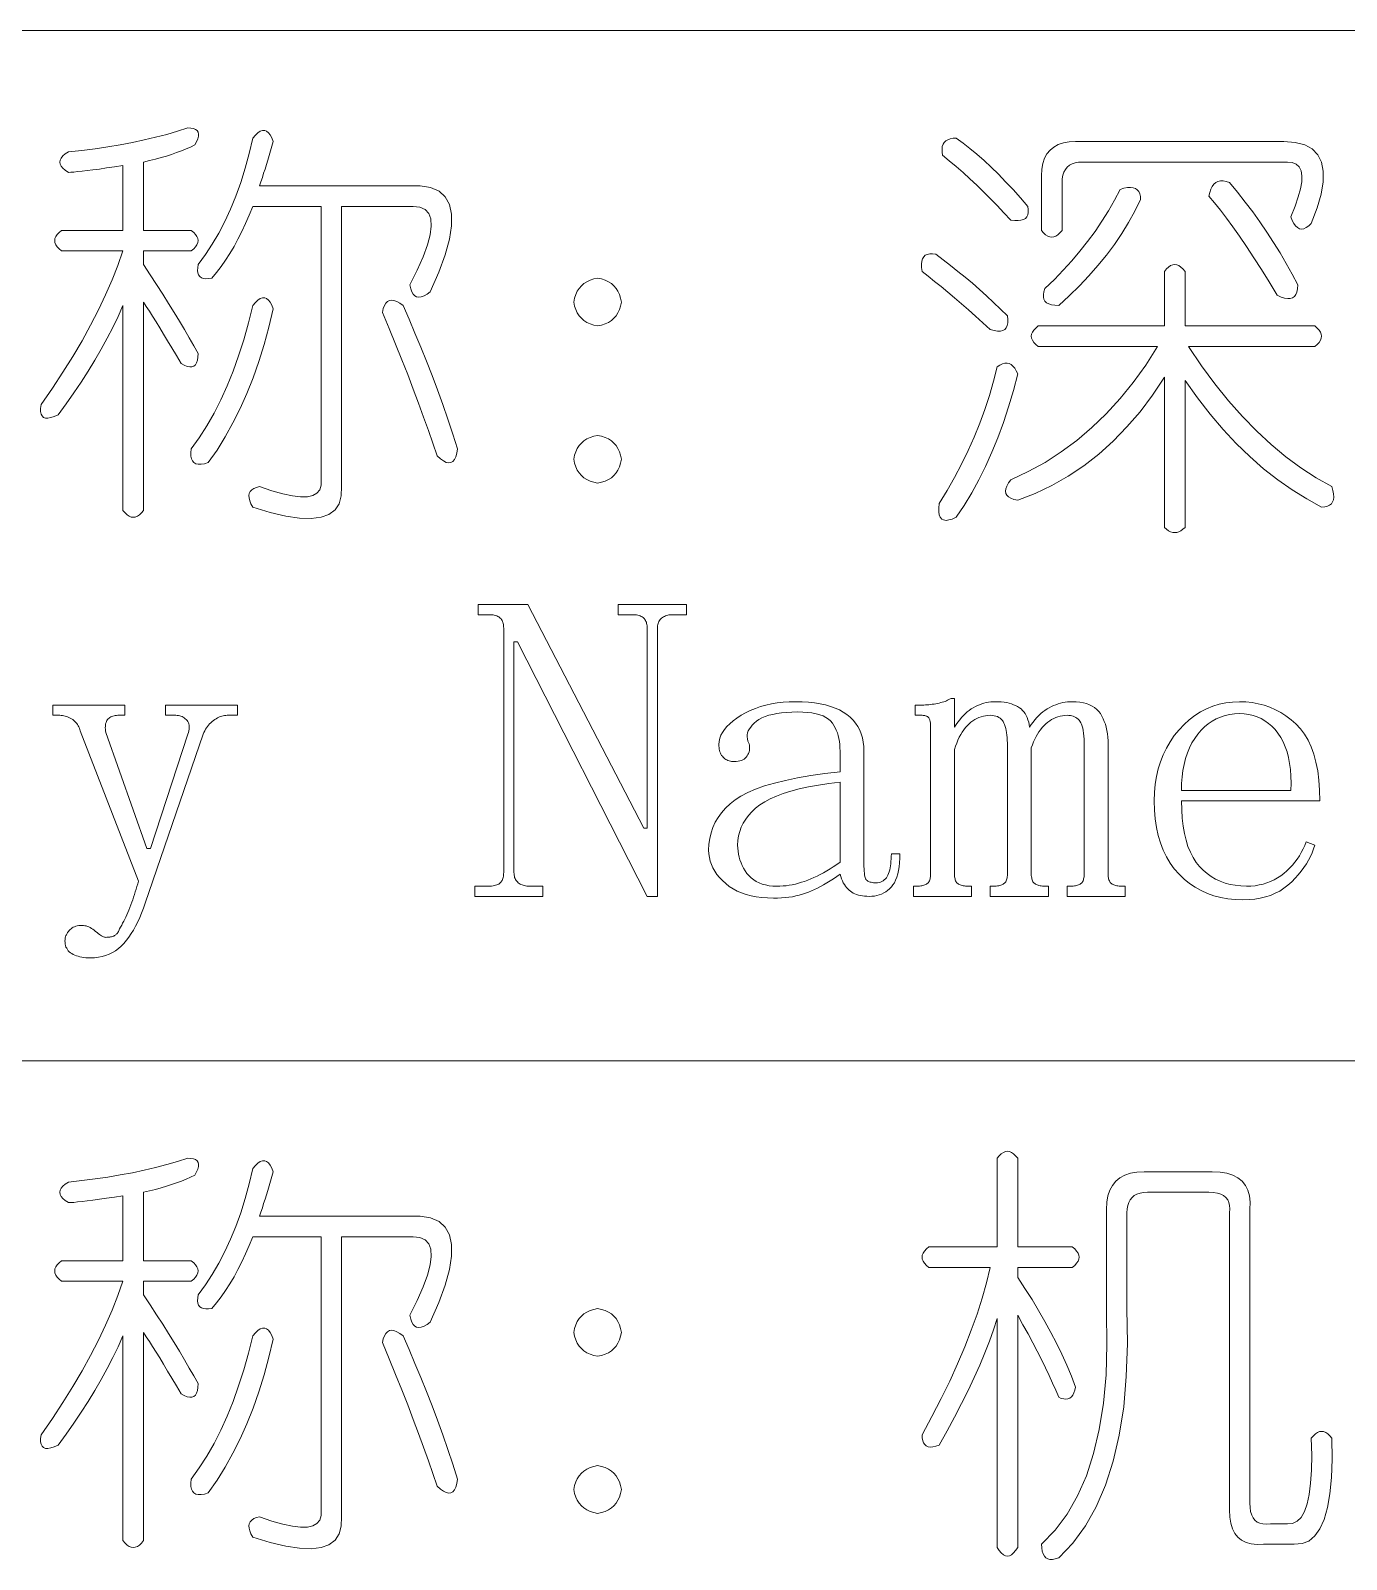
# Model space of a CAD drawing. Extents: x 1 to 297, y 1 to 210.
# Drawn here: x 208.81 to 219.82, y 16.09 to 28.88 of the extents above; entities that cross this region are included whole.
import ezdxf

# ---------------------------------------------------------------- set-up
doc = ezdxf.new("R2010")
doc.units = 0

msp = doc.modelspace()

# ---------------------------------------------------------------- linework, layer by layer
at = {"color": 7, "lineweight": 13}
for p, q in [((196.872, 28.882), (295.987, 28.882)), ((196.872, 20.264), (295.987, 20.264))]:
    msp.add_line(p, q, dxfattribs=at)
for points in [[(210.129, 28.068), (210.155, 28.066), (210.177, 28.062), (210.194, 28.055), (210.207, 28.045), (210.215, 28.032), (210.218, 28.016), (210.217, 27.998), (210.211, 27.976), (210.201, 27.952), (210.186, 27.925), (210.151, 27.908), (210.114, 27.892), (210.075, 27.876), (210.035, 27.861), (209.993, 27.846), (209.949, 27.832), (209.904, 27.819), (209.857, 27.806), (209.808, 27.794), (209.757, 27.782), (209.757, 27.211), (210.157, 27.211), (210.178, 27.194), (210.194, 27.176), (210.205, 27.159), (210.212, 27.142), (210.215, 27.125), (210.212, 27.108), (210.205, 27.091), (210.194, 27.074), (210.178, 27.056), (210.157, 27.039), (209.757, 27.039), (209.757, 26.925), (209.813, 26.84), (209.867, 26.758), (209.919, 26.678), (209.968, 26.6), (210.015, 26.525), (210.059, 26.452), (210.101, 26.381), (210.141, 26.312), (210.179, 26.246), (210.215, 26.182), (210.213, 26.15), (210.209, 26.124), (210.202, 26.102), (210.192, 26.086), (210.179, 26.075), (210.163, 26.069), (210.145, 26.068), (210.123, 26.072), (210.099, 26.082), (210.072, 26.096), (210.033, 26.163), (209.995, 26.227), (209.959, 26.287), (209.925, 26.343), (209.893, 26.396), (209.863, 26.446), (209.834, 26.492), (209.807, 26.535), (209.781, 26.575), (209.757, 26.611), (209.757, 24.868), (209.74, 24.847), (209.723, 24.831), (209.706, 24.82), (209.689, 24.813), (209.672, 24.811), (209.655, 24.813), (209.637, 24.82), (209.62, 24.831), (209.603, 24.847), (209.586, 24.868), (209.586, 26.582), (209.545, 26.491), (209.5, 26.399), (209.453, 26.308), (209.403, 26.216), (209.35, 26.125), (209.295, 26.034), (209.236, 25.942), (209.175, 25.851), (209.11, 25.759), (209.043, 25.668), (209.011, 25.653), (208.983, 25.644), (208.958, 25.64), (208.938, 25.64), (208.922, 25.646), (208.909, 25.658), (208.901, 25.674), (208.897, 25.695), (208.897, 25.722), (208.9, 25.754), (208.995, 25.89), (209.083, 26.024), (209.166, 26.157), (209.243, 26.288), (209.315, 26.418), (209.38, 26.546), (209.44, 26.672), (209.495, 26.796), (209.543, 26.918), (209.586, 27.039), (209.072, 27.039), (209.051, 27.056), (209.035, 27.074), (209.024, 27.091), (209.017, 27.108), (209.015, 27.125), (209.017, 27.142), (209.024, 27.159), (209.035, 27.176), (209.051, 27.194), (209.072, 27.211), (209.586, 27.211), (209.586, 27.754), (209.515, 27.743), (209.449, 27.733), (209.389, 27.724), (209.335, 27.717), (209.286, 27.711), (209.243, 27.706), (209.206, 27.702), (209.175, 27.699), (209.149, 27.697), (209.129, 27.696), (209.103, 27.714), (209.083, 27.731), (209.069, 27.748), (209.06, 27.765), (209.057, 27.782), (209.06, 27.799), (209.069, 27.816), (209.083, 27.834), (209.103, 27.851), (209.129, 27.868), (209.242, 27.88), (209.352, 27.894), (209.459, 27.91), (209.563, 27.927), (209.665, 27.946), (209.763, 27.967), (209.859, 27.99), (209.952, 28.014), (210.042, 28.04)], [(210.843, 27.954), (210.832, 27.914), (210.82, 27.875), (210.809, 27.836), (210.797, 27.798), (210.786, 27.761), (210.775, 27.724), (210.763, 27.688), (210.752, 27.652), (210.74, 27.617), (210.729, 27.582), (212.072, 27.582), (212.16, 27.568), (212.231, 27.538), (212.283, 27.49), (212.319, 27.427), (212.336, 27.346), (212.336, 27.25), (212.318, 27.136), (212.282, 27.006), (212.229, 26.86), (212.157, 26.696), (212.13, 26.676), (212.105, 26.662), (212.082, 26.654), (212.061, 26.651), (212.043, 26.654), (212.027, 26.662), (212.013, 26.676), (212.002, 26.696), (211.993, 26.722), (211.986, 26.754), (212.048, 26.878), (212.097, 26.99), (212.133, 27.089), (212.155, 27.174), (212.165, 27.246), (212.161, 27.306), (212.144, 27.352), (212.114, 27.384), (212.071, 27.404), (212.015, 27.411), (211.415, 27.411), (211.415, 25.068), (211.412, 24.989), (211.394, 24.924), (211.36, 24.872), (211.309, 24.835), (211.243, 24.811), (211.161, 24.8), (211.063, 24.804), (210.948, 24.821), (210.818, 24.852), (210.672, 24.896), (210.657, 24.924), (210.647, 24.949), (210.641, 24.972), (210.64, 24.992), (210.643, 25.011), (210.651, 25.027), (210.664, 25.04), (210.681, 25.052), (210.703, 25.061), (210.729, 25.068), (210.832, 25.032), (210.923, 25.006), (211.003, 24.989), (211.072, 24.981), (211.129, 24.982), (211.175, 24.992), (211.209, 25.012), (211.232, 25.04), (211.243, 25.078), (211.243, 25.125), (211.243, 27.411), (210.672, 27.411), (210.643, 27.338), (210.612, 27.268), (210.581, 27.201), (210.548, 27.136), (210.515, 27.075), (210.48, 27.016), (210.444, 26.961), (210.407, 26.908), (210.368, 26.858), (210.329, 26.811), (210.302, 26.807), (210.279, 26.806), (210.259, 26.809), (210.242, 26.815), (210.229, 26.825), (210.219, 26.838), (210.213, 26.855), (210.21, 26.875), (210.211, 26.898), (210.215, 26.925), (210.276, 27.008), (210.333, 27.095), (210.388, 27.188), (210.439, 27.286), (210.486, 27.389), (210.53, 27.498), (210.571, 27.611), (210.608, 27.73), (210.641, 27.853), (210.672, 27.982), (210.694, 28.008), (210.715, 28.027), (210.735, 28.04), (210.754, 28.046), (210.772, 28.046), (210.788, 28.04), (210.804, 28.028), (210.818, 28.01), (210.831, 27.985)], [(216.557, 27.982), (216.615, 27.94), (216.673, 27.895), (216.731, 27.847), (216.791, 27.795), (216.85, 27.739), (216.911, 27.68), (216.971, 27.618), (217.033, 27.552), (217.095, 27.483), (217.157, 27.411), (217.161, 27.384), (217.161, 27.36), (217.157, 27.34), (217.148, 27.324), (217.136, 27.311), (217.12, 27.301), (217.099, 27.295), (217.075, 27.292), (217.047, 27.292), (217.015, 27.296), (216.957, 27.358), (216.9, 27.419), (216.843, 27.477), (216.786, 27.534), (216.729, 27.589), (216.672, 27.643), (216.615, 27.694), (216.557, 27.744), (216.5, 27.793), (216.443, 27.839), (216.439, 27.866), (216.439, 27.891), (216.441, 27.912), (216.448, 27.931), (216.457, 27.946), (216.471, 27.959), (216.487, 27.969), (216.507, 27.976), (216.531, 27.981)], [(217.272, 27.668), (217.275, 27.722), (217.283, 27.771), (217.297, 27.814), (217.317, 27.851), (217.343, 27.882), (217.375, 27.908), (217.412, 27.928), (217.455, 27.942), (217.503, 27.951), (217.557, 27.954), (219.3, 27.954), (219.395, 27.947), (219.474, 27.926), (219.537, 27.892), (219.584, 27.844), (219.615, 27.782), (219.629, 27.707), (219.628, 27.618), (219.611, 27.515), (219.578, 27.398), (219.529, 27.268), (219.507, 27.248), (219.485, 27.234), (219.465, 27.225), (219.447, 27.222), (219.429, 27.225), (219.412, 27.234), (219.397, 27.248), (219.383, 27.268), (219.369, 27.294), (219.357, 27.325), (219.393, 27.412), (219.42, 27.49), (219.439, 27.558), (219.449, 27.618), (219.45, 27.668), (219.443, 27.709), (219.427, 27.741), (219.403, 27.764), (219.37, 27.778), (219.329, 27.782), (217.615, 27.782), (217.582, 27.78), (217.553, 27.775), (217.527, 27.767), (217.505, 27.755), (217.486, 27.739), (217.471, 27.72), (217.459, 27.698), (217.45, 27.672), (217.445, 27.643), (217.443, 27.611), (217.443, 27.211), (217.426, 27.19), (217.409, 27.174), (217.392, 27.163), (217.375, 27.156), (217.357, 27.154), (217.34, 27.156), (217.323, 27.163), (217.306, 27.174), (217.289, 27.19), (217.272, 27.211)], [(217.929, 27.554), (217.961, 27.563), (217.991, 27.568), (218.016, 27.57), (218.039, 27.567), (218.057, 27.561), (218.073, 27.55), (218.085, 27.536), (218.093, 27.517), (218.099, 27.494), (218.1, 27.468), (218.052, 27.372), (218, 27.277), (217.943, 27.184), (217.881, 27.093), (217.815, 27.004), (217.744, 26.916), (217.668, 26.83), (217.588, 26.746), (217.504, 26.663), (217.415, 26.582), (217.383, 26.584), (217.355, 26.588), (217.332, 26.595), (217.314, 26.605), (217.3, 26.618), (217.291, 26.634), (217.287, 26.652), (217.287, 26.674), (217.291, 26.698), (217.3, 26.725), (217.379, 26.8), (217.453, 26.877), (217.525, 26.956), (217.593, 27.036), (217.657, 27.118), (217.719, 27.202), (217.776, 27.287), (217.831, 27.374), (217.881, 27.463)], [(218.672, 27.496), (218.679, 27.528), (218.688, 27.556), (218.699, 27.579), (218.713, 27.597), (218.729, 27.611), (218.747, 27.62), (218.768, 27.624), (218.791, 27.624), (218.816, 27.62), (218.843, 27.611), (218.911, 27.53), (218.976, 27.448), (219.039, 27.366), (219.099, 27.282), (219.157, 27.196), (219.213, 27.11), (219.267, 27.023), (219.319, 26.934), (219.368, 26.844), (219.415, 26.754), (219.413, 26.722), (219.408, 26.695), (219.399, 26.674), (219.387, 26.658), (219.372, 26.646), (219.353, 26.64), (219.331, 26.64), (219.305, 26.644), (219.276, 26.653), (219.243, 26.668), (219.176, 26.779), (219.111, 26.884), (219.048, 26.982), (218.987, 27.075), (218.929, 27.161), (218.873, 27.24), (218.819, 27.314), (218.768, 27.381), (218.719, 27.442)], [(216.386, 27.011), (216.449, 26.964), (216.511, 26.917), (216.572, 26.868), (216.633, 26.819), (216.693, 26.768), (216.753, 26.716), (216.812, 26.663), (216.871, 26.608), (216.929, 26.553), (216.986, 26.496), (216.99, 26.464), (216.989, 26.437), (216.985, 26.414), (216.977, 26.396), (216.965, 26.382), (216.948, 26.373), (216.928, 26.368), (216.904, 26.368), (216.875, 26.373), (216.843, 26.382), (216.781, 26.438), (216.72, 26.493), (216.66, 26.546), (216.601, 26.597), (216.543, 26.646), (216.487, 26.694), (216.431, 26.74), (216.377, 26.784), (216.324, 26.827), (216.272, 26.868), (216.268, 26.9), (216.267, 26.928), (216.27, 26.953), (216.276, 26.973), (216.286, 26.989), (216.299, 27.002), (216.316, 27.01), (216.336, 27.014), (216.359, 27.014)], [(218.3, 26.868), (218.317, 26.888), (218.335, 26.904), (218.352, 26.916), (218.369, 26.923), (218.386, 26.925), (218.403, 26.923), (218.42, 26.916), (218.437, 26.904), (218.455, 26.888), (218.472, 26.868), (218.472, 26.411), (219.557, 26.411), (219.578, 26.394), (219.594, 26.376), (219.605, 26.359), (219.612, 26.342), (219.615, 26.325), (219.612, 26.308), (219.605, 26.291), (219.594, 26.274), (219.578, 26.256), (219.557, 26.239), (218.5, 26.239), (218.61, 26.078), (218.722, 25.927), (218.836, 25.786), (218.953, 25.654), (219.072, 25.532), (219.193, 25.42), (219.316, 25.317), (219.442, 25.224), (219.57, 25.141), (219.7, 25.068), (219.71, 25.035), (219.715, 25.006), (219.717, 24.98), (219.714, 24.958), (219.707, 24.939), (219.697, 24.924), (219.682, 24.912), (219.664, 24.903), (219.641, 24.898), (219.615, 24.896), (219.49, 24.964), (219.368, 25.039), (219.248, 25.124), (219.13, 25.216), (219.015, 25.318), (218.901, 25.428), (218.791, 25.546), (218.682, 25.674), (218.576, 25.809), (218.472, 25.954), (218.472, 24.725), (218.455, 24.71), (218.437, 24.698), (218.42, 24.689), (218.403, 24.684), (218.386, 24.682), (218.369, 24.684), (218.352, 24.689), (218.335, 24.698), (218.317, 24.71), (218.3, 24.725), (218.3, 25.982), (218.201, 25.833), (218.096, 25.694), (217.986, 25.566), (217.871, 25.447), (217.75, 25.339), (217.625, 25.242), (217.494, 25.154), (217.359, 25.077), (217.218, 25.01), (217.072, 24.954), (217.04, 24.96), (217.015, 24.97), (216.995, 24.981), (216.98, 24.995), (216.972, 25.011), (216.969, 25.029), (216.972, 25.05), (216.98, 25.072), (216.995, 25.098), (217.015, 25.125), (217.161, 25.193), (217.301, 25.27), (217.437, 25.357), (217.568, 25.454), (217.693, 25.561), (217.813, 25.677), (217.929, 25.803), (218.039, 25.939), (218.143, 26.084), (218.243, 26.239), (217.243, 26.239), (217.223, 26.256), (217.207, 26.274), (217.195, 26.291), (217.188, 26.308), (217.186, 26.325), (217.188, 26.342), (217.195, 26.359), (217.207, 26.376), (217.223, 26.394), (217.243, 26.411), (218.3, 26.411)], [(213.557, 26.811), (213.59, 26.804), (213.62, 26.794), (213.647, 26.781), (213.672, 26.765), (213.693, 26.746), (213.712, 26.725), (213.727, 26.701), (213.74, 26.674), (213.75, 26.644), (213.757, 26.611), (213.75, 26.578), (213.74, 26.548), (213.727, 26.521), (213.712, 26.496), (213.693, 26.475), (213.672, 26.456), (213.647, 26.441), (213.62, 26.428), (213.59, 26.418), (213.557, 26.411), (213.525, 26.418), (213.495, 26.428), (213.467, 26.441), (213.443, 26.456), (213.422, 26.475), (213.403, 26.496), (213.387, 26.521), (213.375, 26.548), (213.365, 26.578), (213.357, 26.611), (213.365, 26.644), (213.375, 26.674), (213.387, 26.701), (213.403, 26.725), (213.422, 26.746), (213.443, 26.765), (213.467, 26.781), (213.495, 26.794), (213.525, 26.804)], [(210.672, 26.582), (210.694, 26.608), (210.715, 26.627), (210.735, 26.64), (210.754, 26.646), (210.772, 26.646), (210.788, 26.64), (210.804, 26.628), (210.818, 26.61), (210.831, 26.585), (210.843, 26.554), (210.807, 26.402), (210.767, 26.255), (210.722, 26.114), (210.674, 25.978), (210.622, 25.846), (210.565, 25.72), (210.505, 25.6), (210.441, 25.484), (210.373, 25.373), (210.3, 25.268), (210.268, 25.259), (210.24, 25.254), (210.215, 25.254), (210.195, 25.259), (210.179, 25.268), (210.167, 25.282), (210.158, 25.3), (210.154, 25.323), (210.154, 25.35), (210.157, 25.382), (210.224, 25.476), (210.288, 25.576), (210.348, 25.682), (210.404, 25.794), (210.457, 25.911), (210.507, 26.034), (210.553, 26.162), (210.596, 26.296), (210.636, 26.436)], [(211.757, 26.525), (211.764, 26.556), (211.773, 26.582), (211.785, 26.602), (211.799, 26.616), (211.815, 26.625), (211.833, 26.628), (211.853, 26.625), (211.876, 26.616), (211.901, 26.602), (211.929, 26.582), (211.98, 26.467), (212.029, 26.351), (212.078, 26.234), (212.125, 26.116), (212.172, 25.996), (212.217, 25.876), (212.261, 25.754), (212.304, 25.631), (212.345, 25.507), (212.386, 25.382), (212.379, 25.346), (212.37, 25.316), (212.359, 25.293), (212.345, 25.277), (212.329, 25.268), (212.311, 25.266), (212.29, 25.27), (212.267, 25.282), (212.242, 25.3), (212.215, 25.325), (212.179, 25.43), (212.141, 25.538), (212.101, 25.649), (212.059, 25.764), (212.015, 25.882), (211.968, 26.004), (211.919, 26.129), (211.867, 26.258), (211.813, 26.39)], [(217.072, 26.011), (217.036, 25.87), (216.996, 25.734), (216.953, 25.603), (216.907, 25.476), (216.857, 25.354), (216.804, 25.236), (216.748, 25.123), (216.688, 25.014), (216.624, 24.91), (216.557, 24.811), (216.525, 24.796), (216.497, 24.788), (216.473, 24.785), (216.452, 24.788), (216.436, 24.796), (216.424, 24.811), (216.415, 24.831), (216.411, 24.856), (216.411, 24.888), (216.415, 24.925), (216.481, 25.034), (216.544, 25.144), (216.602, 25.256), (216.657, 25.368), (216.707, 25.482), (216.754, 25.597), (216.797, 25.713), (216.835, 25.83), (216.87, 25.948), (216.9, 26.068), (216.923, 26.083), (216.944, 26.093), (216.964, 26.099), (216.983, 26.1), (217, 26.096), (217.017, 26.088), (217.032, 26.076), (217.047, 26.059), (217.06, 26.037)], [(213.557, 25.496), (213.59, 25.489), (213.62, 25.479), (213.647, 25.466), (213.672, 25.451), (213.693, 25.432), (213.712, 25.411), (213.727, 25.386), (213.74, 25.359), (213.75, 25.329), (213.757, 25.296), (213.75, 25.264), (213.74, 25.234), (213.727, 25.206), (213.712, 25.182), (213.693, 25.161), (213.672, 25.142), (213.647, 25.126), (213.62, 25.114), (213.59, 25.104), (213.557, 25.096), (213.525, 25.104), (213.495, 25.114), (213.467, 25.126), (213.443, 25.142), (213.422, 25.161), (213.403, 25.182), (213.387, 25.206), (213.375, 25.234), (213.365, 25.264), (213.357, 25.296), (213.365, 25.329), (213.375, 25.359), (213.387, 25.386), (213.403, 25.411), (213.422, 25.432), (213.443, 25.451), (213.467, 25.466), (213.495, 25.479), (213.525, 25.489)], [(213.943, 22.211), (213.972, 22.211), (213.972, 23.882), (213.971, 23.893), (213.971, 23.904), (213.969, 23.914), (213.967, 23.923), (213.965, 23.932), (213.961, 23.94), (213.958, 23.948), (213.953, 23.955), (213.949, 23.962), (213.943, 23.968), (213.937, 23.973), (213.93, 23.978), (213.922, 23.982), (213.913, 23.986), (213.904, 23.989), (213.893, 23.992), (213.882, 23.994), (213.87, 23.995), (213.857, 23.996), (213.843, 23.996), (213.729, 23.996), (213.729, 24.082), (214.3, 24.082), (214.3, 23.996), (214.186, 23.996), (214.175, 23.996), (214.164, 23.995), (214.154, 23.994), (214.144, 23.992), (214.134, 23.989), (214.125, 23.986), (214.116, 23.982), (214.108, 23.978), (214.1, 23.973), (214.093, 23.968), (214.086, 23.962), (214.08, 23.955), (214.075, 23.948), (214.07, 23.94), (214.066, 23.932), (214.063, 23.923), (214.061, 23.914), (214.059, 23.904), (214.058, 23.893), (214.057, 23.882), (214.057, 21.639), (213.972, 21.639), (212.886, 23.768), (212.857, 23.768), (212.857, 21.839), (212.858, 21.828), (212.859, 21.818), (212.861, 21.808), (212.863, 21.798), (212.866, 21.789), (212.87, 21.781), (212.875, 21.773), (212.88, 21.766), (212.886, 21.76), (212.893, 21.754), (212.9, 21.748), (212.908, 21.743), (212.916, 21.739), (212.925, 21.735), (212.934, 21.732), (212.944, 21.73), (212.954, 21.728), (212.964, 21.726), (212.975, 21.725), (212.986, 21.725), (213.1, 21.725), (213.1, 21.639), (212.529, 21.639), (212.529, 21.725), (212.643, 21.725), (212.657, 21.725), (212.67, 21.726), (212.682, 21.728), (212.693, 21.73), (212.704, 21.732), (212.713, 21.735), (212.722, 21.739), (212.73, 21.743), (212.737, 21.748), (212.743, 21.754), (212.749, 21.76), (212.753, 21.766), (212.758, 21.773), (212.761, 21.781), (212.765, 21.789), (212.767, 21.798), (212.769, 21.808), (212.771, 21.818), (212.771, 21.828), (212.772, 21.839), (212.772, 23.882), (212.771, 23.893), (212.771, 23.904), (212.769, 23.914), (212.767, 23.923), (212.765, 23.932), (212.761, 23.94), (212.758, 23.948), (212.753, 23.955), (212.749, 23.962), (212.743, 23.968), (212.737, 23.973), (212.73, 23.978), (212.722, 23.982), (212.713, 23.986), (212.704, 23.989), (212.693, 23.992), (212.682, 23.994), (212.67, 23.995), (212.657, 23.996), (212.643, 23.996), (212.557, 23.996), (212.557, 24.082), (212.972, 24.082)], [(216.257, 23.239), (216.272, 23.239), (216.286, 23.24), (216.3, 23.241), (216.315, 23.242), (216.329, 23.243), (216.343, 23.244), (216.357, 23.246), (216.372, 23.248), (216.386, 23.251), (216.4, 23.254), (216.414, 23.257), (216.428, 23.26), (216.441, 23.263), (216.453, 23.267), (216.465, 23.271), (216.476, 23.276), (216.486, 23.281), (216.496, 23.286), (216.506, 23.291), (216.515, 23.296), (216.543, 23.296), (216.543, 23.054), (216.558, 23.076), (216.572, 23.097), (216.587, 23.116), (216.603, 23.135), (216.618, 23.152), (216.634, 23.168), (216.65, 23.182), (216.667, 23.195), (216.683, 23.207), (216.7, 23.218), (216.718, 23.227), (216.735, 23.236), (216.753, 23.243), (216.771, 23.25), (216.79, 23.255), (216.808, 23.26), (216.827, 23.263), (216.847, 23.266), (216.866, 23.267), (216.886, 23.268), (216.911, 23.267), (216.935, 23.266), (216.958, 23.263), (216.98, 23.26), (217, 23.255), (217.02, 23.25), (217.038, 23.243), (217.055, 23.236), (217.071, 23.227), (217.086, 23.218), (217.1, 23.207), (217.112, 23.195), (217.124, 23.182), (217.134, 23.168), (217.143, 23.152), (217.151, 23.135), (217.158, 23.116), (217.164, 23.097), (217.168, 23.076), (217.172, 23.054), (217.186, 23.076), (217.201, 23.097), (217.216, 23.116), (217.232, 23.135), (217.248, 23.152), (217.265, 23.168), (217.282, 23.182), (217.3, 23.195), (217.318, 23.207), (217.336, 23.218), (217.355, 23.227), (217.373, 23.236), (217.392, 23.243), (217.411, 23.25), (217.431, 23.255), (217.45, 23.26), (217.469, 23.263), (217.489, 23.266), (217.509, 23.267), (217.529, 23.268), (217.562, 23.267), (217.593, 23.264), (217.622, 23.259), (217.649, 23.252), (217.673, 23.243), (217.696, 23.232), (217.716, 23.219), (217.735, 23.204), (217.751, 23.187), (217.765, 23.168), (217.777, 23.147), (217.788, 23.126), (217.797, 23.103), (217.806, 23.079), (217.813, 23.054), (217.819, 23.027), (217.823, 23), (217.826, 22.971), (217.828, 22.942), (217.829, 22.911), (217.829, 21.825), (217.829, 21.814), (217.83, 21.804), (217.831, 21.794), (217.833, 21.785), (217.836, 21.777), (217.839, 21.769), (217.843, 21.762), (217.847, 21.756), (217.852, 21.751), (217.857, 21.746), (217.863, 21.742), (217.87, 21.739), (217.877, 21.735), (217.885, 21.733), (217.893, 21.73), (217.902, 21.728), (217.911, 21.727), (217.921, 21.726), (217.932, 21.725), (217.943, 21.725), (217.972, 21.725), (217.972, 21.639), (217.486, 21.639), (217.486, 21.725), (217.515, 21.725), (217.526, 21.725), (217.536, 21.726), (217.546, 21.727), (217.556, 21.728), (217.565, 21.73), (217.573, 21.733), (217.581, 21.735), (217.588, 21.739), (217.594, 21.742), (217.6, 21.746), (217.606, 21.751), (217.611, 21.756), (217.615, 21.762), (217.619, 21.769), (217.622, 21.777), (217.624, 21.785), (217.626, 21.794), (217.628, 21.804), (217.629, 21.814), (217.629, 21.825), (217.629, 22.896), (217.628, 22.927), (217.627, 22.955), (217.626, 22.981), (217.623, 23.005), (217.62, 23.027), (217.616, 23.046), (217.611, 23.064), (217.606, 23.079), (217.6, 23.092), (217.593, 23.104), (217.586, 23.113), (217.577, 23.122), (217.568, 23.129), (217.559, 23.136), (217.548, 23.141), (217.537, 23.146), (217.526, 23.149), (217.513, 23.152), (217.5, 23.153), (217.486, 23.154), (217.466, 23.153), (217.447, 23.151), (217.428, 23.147), (217.409, 23.142), (217.391, 23.136), (217.374, 23.128), (217.356, 23.119), (217.34, 23.108), (217.323, 23.096), (217.307, 23.082), (217.292, 23.067), (217.277, 23.051), (217.263, 23.034), (217.25, 23.016), (217.238, 22.996), (217.226, 22.976), (217.215, 22.954), (217.205, 22.931), (217.195, 22.907), (217.186, 22.882), (217.186, 21.825), (217.186, 21.814), (217.187, 21.804), (217.189, 21.794), (217.191, 21.785), (217.193, 21.777), (217.196, 21.769), (217.2, 21.762), (217.204, 21.756), (217.209, 21.751), (217.215, 21.746), (217.221, 21.742), (217.227, 21.739), (217.234, 21.735), (217.242, 21.733), (217.25, 21.73), (217.259, 21.728), (217.269, 21.727), (217.279, 21.726), (217.289, 21.725), (217.3, 21.725), (217.329, 21.725), (217.329, 21.639), (216.843, 21.639), (216.843, 21.725), (216.872, 21.725), (216.883, 21.725), (216.893, 21.726), (216.903, 21.727), (216.913, 21.728), (216.922, 21.73), (216.93, 21.733), (216.938, 21.735), (216.945, 21.739), (216.951, 21.742), (216.957, 21.746), (216.963, 21.751), (216.968, 21.756), (216.972, 21.762), (216.976, 21.769), (216.979, 21.777), (216.981, 21.785), (216.983, 21.794), (216.985, 21.804), (216.986, 21.814), (216.986, 21.825), (216.986, 22.896), (216.986, 22.921), (216.985, 22.945), (216.983, 22.968), (216.981, 22.989), (216.979, 23.009), (216.976, 23.028), (216.972, 23.045), (216.968, 23.061), (216.963, 23.076), (216.957, 23.089), (216.951, 23.101), (216.944, 23.112), (216.935, 23.122), (216.925, 23.13), (216.915, 23.137), (216.903, 23.143), (216.889, 23.148), (216.875, 23.151), (216.86, 23.153), (216.843, 23.154), (216.823, 23.153), (216.804, 23.151), (216.785, 23.147), (216.767, 23.142), (216.748, 23.136), (216.731, 23.128), (216.714, 23.119), (216.697, 23.108), (216.68, 23.096), (216.665, 23.082), (216.649, 23.067), (216.635, 23.051), (216.621, 23.033), (216.607, 23.014), (216.595, 22.993), (216.583, 22.971), (216.572, 22.947), (216.562, 22.922), (216.552, 22.896), (216.543, 22.868), (216.543, 21.825), (216.543, 21.814), (216.544, 21.804), (216.546, 21.794), (216.548, 21.785), (216.55, 21.777), (216.553, 21.769), (216.557, 21.762), (216.561, 21.756), (216.566, 21.751), (216.572, 21.746), (216.578, 21.742), (216.584, 21.739), (216.591, 21.735), (216.599, 21.733), (216.607, 21.73), (216.616, 21.728), (216.626, 21.727), (216.636, 21.726), (216.646, 21.725), (216.657, 21.725), (216.686, 21.725), (216.686, 21.639), (216.2, 21.639), (216.2, 21.725), (216.229, 21.725), (216.24, 21.725), (216.251, 21.726), (216.261, 21.727), (216.27, 21.728), (216.279, 21.73), (216.287, 21.733), (216.295, 21.735), (216.302, 21.739), (216.309, 21.742), (216.315, 21.746), (216.32, 21.751), (216.325, 21.756), (216.329, 21.762), (216.333, 21.769), (216.336, 21.777), (216.339, 21.785), (216.341, 21.794), (216.342, 21.804), (216.343, 21.814), (216.343, 21.825), (216.343, 23.068), (216.343, 23.076), (216.343, 23.084), (216.342, 23.092), (216.341, 23.099), (216.34, 23.105), (216.338, 23.112), (216.336, 23.117), (216.334, 23.123), (216.332, 23.128), (216.329, 23.132), (216.326, 23.136), (216.322, 23.14), (216.318, 23.143), (216.313, 23.146), (216.307, 23.148), (216.301, 23.15), (216.295, 23.152), (216.288, 23.153), (216.28, 23.153), (216.272, 23.154), (216.215, 23.154), (216.215, 23.239)], [(209.786, 22.039), (209.815, 22.039), (210.129, 22.996), (210.134, 23.01), (210.138, 23.024), (210.14, 23.037), (210.141, 23.049), (210.141, 23.061), (210.14, 23.072), (210.137, 23.082), (210.133, 23.092), (210.128, 23.102), (210.122, 23.111), (210.114, 23.119), (210.107, 23.126), (210.098, 23.133), (210.09, 23.138), (210.081, 23.143), (210.071, 23.147), (210.061, 23.15), (210.051, 23.152), (210.04, 23.153), (210.029, 23.154), (209.943, 23.154), (209.943, 23.239), (210.543, 23.239), (210.543, 23.154), (210.457, 23.154), (210.446, 23.153), (210.435, 23.152), (210.423, 23.15), (210.412, 23.147), (210.4, 23.143), (210.389, 23.138), (210.377, 23.133), (210.366, 23.126), (210.355, 23.119), (210.343, 23.111), (210.332, 23.102), (210.321, 23.092), (210.311, 23.082), (210.302, 23.072), (210.293, 23.061), (210.285, 23.049), (210.277, 23.037), (210.27, 23.024), (210.263, 23.01), (210.257, 22.996), (209.772, 21.582), (209.757, 21.54), (209.742, 21.5), (209.726, 21.462), (209.709, 21.426), (209.691, 21.391), (209.673, 21.358), (209.654, 21.328), (209.635, 21.299), (209.614, 21.272), (209.593, 21.246), (209.571, 21.223), (209.548, 21.203), (209.523, 21.184), (209.497, 21.169), (209.47, 21.155), (209.441, 21.144), (209.412, 21.136), (209.381, 21.13), (209.348, 21.126), (209.315, 21.125), (209.295, 21.125), (209.276, 21.126), (209.258, 21.128), (209.241, 21.131), (209.225, 21.134), (209.21, 21.138), (209.196, 21.142), (209.182, 21.148), (209.169, 21.154), (209.157, 21.161), (209.147, 21.168), (209.137, 21.176), (209.128, 21.185), (209.121, 21.195), (209.115, 21.205), (209.109, 21.216), (209.105, 21.228), (209.103, 21.241), (209.101, 21.254), (209.1, 21.268), (209.101, 21.276), (209.102, 21.285), (209.103, 21.294), (209.106, 21.302), (209.109, 21.311), (209.113, 21.319), (209.118, 21.328), (209.123, 21.336), (209.129, 21.345), (209.136, 21.354), (209.143, 21.362), (209.152, 21.369), (209.161, 21.375), (209.17, 21.381), (209.181, 21.386), (209.192, 21.39), (209.203, 21.393), (209.216, 21.395), (209.229, 21.396), (209.243, 21.396), (209.255, 21.396), (209.266, 21.394), (209.277, 21.392), (209.289, 21.388), (209.3, 21.384), (209.312, 21.378), (209.323, 21.372), (209.335, 21.364), (209.346, 21.356), (209.357, 21.346), (209.369, 21.337), (209.379, 21.328), (209.389, 21.321), (209.399, 21.314), (209.407, 21.309), (209.416, 21.304), (209.423, 21.301), (209.431, 21.298), (209.437, 21.297), (209.443, 21.296), (209.452, 21.297), (209.46, 21.297), (209.468, 21.298), (209.475, 21.299), (209.482, 21.3), (209.489, 21.302), (209.496, 21.303), (209.503, 21.306), (209.509, 21.308), (209.515, 21.311), (209.52, 21.314), (209.525, 21.318), (209.53, 21.322), (209.535, 21.327), (209.54, 21.332), (209.544, 21.338), (209.548, 21.345), (209.551, 21.352), (209.554, 21.36), (209.557, 21.368), (209.566, 21.382), (209.575, 21.398), (209.583, 21.414), (209.592, 21.431), (209.6, 21.448), (209.609, 21.466), (209.617, 21.485), (209.626, 21.505), (209.635, 21.525), (209.643, 21.546), (209.652, 21.568), (209.66, 21.59), (209.668, 21.611), (209.675, 21.633), (209.682, 21.655), (209.689, 21.678), (209.696, 21.7), (209.703, 21.722), (209.709, 21.745), (209.715, 21.768), (209.229, 23.025), (209.226, 23.036), (209.222, 23.047), (209.217, 23.057), (209.212, 23.067), (209.206, 23.077), (209.199, 23.086), (209.191, 23.094), (209.183, 23.103), (209.174, 23.11), (209.165, 23.118), (209.154, 23.125), (209.144, 23.131), (209.134, 23.136), (209.123, 23.141), (209.113, 23.145), (209.102, 23.148), (209.091, 23.15), (209.08, 23.152), (209.069, 23.153), (209.057, 23.154), (209, 23.154), (209, 23.239), (209.6, 23.239), (209.6, 23.154), (209.543, 23.154), (209.532, 23.153), (209.521, 23.152), (209.511, 23.15), (209.502, 23.148), (209.493, 23.145), (209.485, 23.141), (209.477, 23.136), (209.47, 23.131), (209.463, 23.125), (209.457, 23.118), (209.452, 23.11), (209.448, 23.102), (209.444, 23.093), (209.441, 23.084), (209.44, 23.073), (209.439, 23.062), (209.438, 23.05), (209.439, 23.038), (209.441, 23.025), (209.443, 23.011)], [(215.029, 21.625), (214.979, 21.626), (214.931, 21.63), (214.885, 21.636), (214.841, 21.644), (214.8, 21.655), (214.761, 21.669), (214.725, 21.684), (214.691, 21.703), (214.659, 21.723), (214.629, 21.746), (214.602, 21.771), (214.577, 21.796), (214.556, 21.822), (214.537, 21.849), (214.522, 21.877), (214.509, 21.905), (214.499, 21.934), (214.492, 21.964), (214.487, 21.994), (214.486, 22.025), (214.488, 22.075), (214.495, 22.124), (214.506, 22.171), (214.521, 22.216), (214.541, 22.259), (214.566, 22.3), (214.594, 22.339), (214.628, 22.377), (214.665, 22.413), (214.707, 22.446), (214.756, 22.478), (214.813, 22.508), (214.879, 22.537), (214.954, 22.563), (215.038, 22.587), (215.13, 22.61), (215.231, 22.631), (215.341, 22.65), (215.459, 22.667), (215.586, 22.682), (215.586, 22.854), (215.585, 22.882), (215.583, 22.909), (215.58, 22.935), (215.576, 22.96), (215.57, 22.984), (215.563, 23.007), (215.554, 23.029), (215.545, 23.05), (215.534, 23.07), (215.522, 23.089), (215.507, 23.107), (215.489, 23.123), (215.468, 23.137), (215.444, 23.149), (215.416, 23.159), (215.385, 23.167), (215.351, 23.174), (215.314, 23.178), (215.273, 23.181), (215.229, 23.182), (215.182, 23.181), (215.137, 23.179), (215.096, 23.175), (215.057, 23.17), (215.022, 23.162), (214.989, 23.154), (214.959, 23.144), (214.932, 23.132), (214.907, 23.118), (214.886, 23.104), (214.867, 23.088), (214.851, 23.072), (214.838, 23.056), (214.827, 23.04), (214.818, 23.023), (214.812, 23.007), (214.809, 22.99), (214.808, 22.973), (214.81, 22.956), (214.815, 22.939), (214.82, 22.928), (214.824, 22.916), (214.827, 22.905), (214.828, 22.894), (214.829, 22.882), (214.828, 22.871), (214.827, 22.859), (214.824, 22.848), (214.82, 22.836), (214.815, 22.825), (214.808, 22.814), (214.801, 22.804), (214.792, 22.796), (214.783, 22.788), (214.772, 22.782), (214.76, 22.777), (214.747, 22.773), (214.732, 22.77), (214.717, 22.768), (214.7, 22.768), (214.689, 22.768), (214.678, 22.769), (214.668, 22.771), (214.658, 22.774), (214.648, 22.777), (214.639, 22.781), (214.631, 22.785), (214.623, 22.791), (214.615, 22.797), (214.607, 22.804), (214.601, 22.811), (214.595, 22.819), (214.589, 22.828), (214.585, 22.838), (214.581, 22.848), (214.577, 22.859), (214.575, 22.871), (214.573, 22.884), (214.572, 22.897), (214.572, 22.911), (214.574, 22.936), (214.579, 22.962), (214.588, 22.987), (214.601, 23.011), (214.618, 23.036), (214.639, 23.06), (214.663, 23.084), (214.691, 23.107), (214.722, 23.131), (214.757, 23.154), (214.795, 23.175), (214.835, 23.195), (214.877, 23.212), (214.92, 23.227), (214.965, 23.239), (215.011, 23.25), (215.059, 23.258), (215.109, 23.263), (215.161, 23.267), (215.215, 23.268), (215.27, 23.267), (215.323, 23.264), (215.373, 23.258), (215.42, 23.251), (215.465, 23.241), (215.506, 23.229), (215.545, 23.215), (215.58, 23.199), (215.613, 23.181), (215.643, 23.161), (215.67, 23.138), (215.695, 23.114), (215.716, 23.088), (215.735, 23.06), (215.75, 23.03), (215.763, 22.999), (215.773, 22.965), (215.78, 22.93), (215.785, 22.893), (215.786, 22.854), (215.786, 21.911), (215.786, 21.889), (215.787, 21.869), (215.788, 21.85), (215.789, 21.834), (215.791, 21.82), (215.794, 21.807), (215.796, 21.796), (215.8, 21.787), (215.803, 21.78), (215.807, 21.775), (215.812, 21.771), (215.817, 21.767), (215.823, 21.764), (215.83, 21.761), (215.838, 21.759), (215.846, 21.757), (215.855, 21.755), (215.865, 21.754), (215.875, 21.754), (215.886, 21.754), (215.9, 21.754), (215.913, 21.756), (215.925, 21.759), (215.936, 21.764), (215.947, 21.77), (215.956, 21.777), (215.965, 21.785), (215.973, 21.795), (215.98, 21.806), (215.986, 21.818), (215.991, 21.831), (215.996, 21.846), (216.001, 21.861), (216.004, 21.877), (216.007, 21.895), (216.01, 21.913), (216.012, 21.932), (216.013, 21.953), (216.014, 21.974), (216.015, 21.996), (216.086, 21.996), (216.085, 21.958), (216.083, 21.921), (216.08, 21.887), (216.075, 21.856), (216.068, 21.827), (216.06, 21.8), (216.051, 21.776), (216.04, 21.754), (216.028, 21.735), (216.015, 21.718), (216, 21.703), (215.984, 21.69), (215.968, 21.678), (215.951, 21.668), (215.932, 21.659), (215.913, 21.652), (215.894, 21.646), (215.873, 21.642), (215.851, 21.64), (215.829, 21.639), (215.809, 21.64), (215.791, 21.641), (215.773, 21.643), (215.756, 21.646), (215.74, 21.65), (215.724, 21.655), (215.71, 21.66), (215.696, 21.667), (215.684, 21.674), (215.672, 21.682), (215.661, 21.691), (215.65, 21.702), (215.64, 21.713), (215.631, 21.726), (215.622, 21.739), (215.613, 21.754), (215.606, 21.77), (215.599, 21.787), (215.592, 21.806), (215.586, 21.825), (215.558, 21.805), (215.53, 21.787), (215.502, 21.769), (215.475, 21.753), (215.448, 21.737), (215.422, 21.723), (215.396, 21.709), (215.371, 21.697), (215.346, 21.685), (215.322, 21.675), (215.297, 21.665), (215.271, 21.657), (215.244, 21.649), (215.217, 21.643), (215.188, 21.637), (215.158, 21.633), (215.127, 21.629), (215.095, 21.627), (215.063, 21.625)], [(218.443, 22.439), (218.445, 22.364), (218.449, 22.294), (218.457, 22.228), (218.467, 22.166), (218.481, 22.109), (218.497, 22.056), (218.517, 22.008), (218.539, 21.964), (218.565, 21.924), (218.593, 21.889), (218.624, 21.858), (218.657, 21.83), (218.691, 21.805), (218.728, 21.784), (218.766, 21.766), (218.807, 21.751), (218.849, 21.74), (218.893, 21.732), (218.938, 21.727), (218.986, 21.725), (219.023, 21.726), (219.058, 21.729), (219.092, 21.735), (219.125, 21.742), (219.157, 21.752), (219.188, 21.764), (219.218, 21.777), (219.247, 21.794), (219.274, 21.812), (219.3, 21.832), (219.325, 21.854), (219.349, 21.877), (219.371, 21.901), (219.392, 21.926), (219.411, 21.952), (219.429, 21.979), (219.445, 22.007), (219.46, 22.036), (219.474, 22.065), (219.486, 22.096), (219.557, 22.068), (219.548, 22.036), (219.536, 22.005), (219.522, 21.974), (219.506, 21.943), (219.488, 21.912), (219.467, 21.882), (219.445, 21.851), (219.42, 21.821), (219.393, 21.791), (219.365, 21.761), (219.333, 21.732), (219.3, 21.707), (219.265, 21.684), (219.227, 21.665), (219.188, 21.648), (219.146, 21.635), (219.102, 21.624), (219.056, 21.617), (219.008, 21.612), (218.957, 21.611), (218.893, 21.613), (218.831, 21.619), (218.771, 21.63), (218.714, 21.645), (218.659, 21.664), (218.607, 21.688), (218.557, 21.716), (218.509, 21.748), (218.464, 21.784), (218.422, 21.825), (218.382, 21.87), (218.347, 21.918), (218.316, 21.97), (218.289, 22.026), (218.266, 22.086), (218.248, 22.149), (218.233, 22.216), (218.223, 22.287), (218.217, 22.361), (218.215, 22.439), (218.217, 22.509), (218.223, 22.577), (218.233, 22.643), (218.248, 22.706), (218.266, 22.766), (218.289, 22.824), (218.316, 22.88), (218.347, 22.933), (218.382, 22.984), (218.422, 23.032), (218.464, 23.077), (218.508, 23.117), (218.554, 23.152), (218.602, 23.183), (218.652, 23.209), (218.704, 23.23), (218.757, 23.247), (218.813, 23.258), (218.87, 23.265), (218.929, 23.268), (218.982, 23.266), (219.035, 23.26), (219.085, 23.251), (219.135, 23.238), (219.182, 23.221), (219.229, 23.201), (219.274, 23.177), (219.317, 23.149), (219.36, 23.117), (219.4, 23.082), (219.438, 23.042), (219.472, 22.997), (219.502, 22.946), (219.528, 22.89), (219.55, 22.829), (219.568, 22.762), (219.582, 22.689), (219.592, 22.611), (219.598, 22.528), (219.6, 22.439)], [(219.357, 22.525), (219.359, 22.586), (219.358, 22.645), (219.354, 22.7), (219.347, 22.752), (219.338, 22.802), (219.326, 22.848), (219.311, 22.891), (219.293, 22.932), (219.273, 22.969), (219.25, 23.004), (219.225, 23.035), (219.199, 23.063), (219.17, 23.087), (219.141, 23.109), (219.109, 23.127), (219.076, 23.142), (219.042, 23.153), (219.006, 23.161), (218.968, 23.166), (218.929, 23.168), (218.887, 23.166), (218.846, 23.161), (218.807, 23.152), (218.77, 23.14), (218.734, 23.125), (218.7, 23.106), (218.667, 23.084), (218.636, 23.058), (218.607, 23.029), (218.579, 22.996), (218.553, 22.961), (218.53, 22.923), (218.51, 22.882), (218.492, 22.839), (218.477, 22.793), (218.465, 22.744), (218.455, 22.693), (218.449, 22.64), (218.444, 22.584), (218.443, 22.525)], [(214.729, 22.068), (214.73, 22.042), (214.732, 22.017), (214.736, 21.993), (214.741, 21.968), (214.748, 21.945), (214.757, 21.921), (214.767, 21.898), (214.779, 21.876), (214.792, 21.854), (214.807, 21.832), (214.824, 21.812), (214.843, 21.794), (214.863, 21.777), (214.885, 21.764), (214.909, 21.752), (214.935, 21.742), (214.963, 21.735), (214.993, 21.729), (215.024, 21.726), (215.057, 21.725), (215.083, 21.725), (215.109, 21.727), (215.135, 21.729), (215.16, 21.733), (215.186, 21.737), (215.212, 21.743), (215.237, 21.749), (215.263, 21.757), (215.289, 21.765), (215.315, 21.775), (215.34, 21.785), (215.367, 21.797), (215.393, 21.809), (215.42, 21.823), (215.447, 21.837), (215.474, 21.853), (215.502, 21.869), (215.529, 21.887), (215.558, 21.905), (215.586, 21.925), (215.586, 22.596), (215.492, 22.584), (215.404, 22.57), (215.322, 22.555), (215.245, 22.538), (215.175, 22.52), (215.111, 22.5), (215.053, 22.478), (215.001, 22.455), (214.955, 22.43), (214.915, 22.404), (214.879, 22.376), (214.848, 22.347), (214.82, 22.316), (214.796, 22.285), (214.775, 22.252), (214.759, 22.218), (214.746, 22.182), (214.736, 22.145), (214.731, 22.107)], [(210.129, 19.45), (210.155, 19.448), (210.177, 19.444), (210.194, 19.437), (210.207, 19.427), (210.215, 19.414), (210.218, 19.398), (210.217, 19.38), (210.211, 19.358), (210.201, 19.334), (210.186, 19.307), (210.151, 19.29), (210.114, 19.274), (210.075, 19.258), (210.035, 19.243), (209.993, 19.228), (209.949, 19.214), (209.904, 19.201), (209.857, 19.188), (209.808, 19.176), (209.757, 19.164), (209.757, 18.592), (210.157, 18.592), (210.178, 18.575), (210.194, 18.558), (210.205, 18.541), (210.212, 18.524), (210.215, 18.507), (210.212, 18.49), (210.205, 18.472), (210.194, 18.455), (210.178, 18.438), (210.157, 18.421), (209.757, 18.421), (209.757, 18.307), (209.813, 18.222), (209.867, 18.14), (209.919, 18.06), (209.968, 17.982), (210.015, 17.907), (210.059, 17.834), (210.101, 17.763), (210.141, 17.694), (210.179, 17.628), (210.215, 17.564), (210.213, 17.532), (210.209, 17.506), (210.202, 17.484), (210.192, 17.468), (210.179, 17.457), (210.163, 17.451), (210.145, 17.45), (210.123, 17.454), (210.099, 17.464), (210.072, 17.478), (210.033, 17.545), (209.995, 17.608), (209.959, 17.668), (209.925, 17.725), (209.893, 17.778), (209.863, 17.828), (209.834, 17.874), (209.807, 17.917), (209.781, 17.956), (209.757, 17.992), (209.757, 16.25), (209.74, 16.229), (209.723, 16.213), (209.706, 16.202), (209.689, 16.195), (209.672, 16.192), (209.655, 16.195), (209.637, 16.202), (209.62, 16.213), (209.603, 16.229), (209.586, 16.25), (209.586, 17.964), (209.545, 17.872), (209.5, 17.781), (209.453, 17.69), (209.403, 17.598), (209.35, 17.507), (209.295, 17.415), (209.236, 17.324), (209.175, 17.232), (209.11, 17.141), (209.043, 17.05), (209.011, 17.035), (208.983, 17.026), (208.958, 17.021), (208.938, 17.022), (208.922, 17.028), (208.909, 17.039), (208.901, 17.056), (208.897, 17.077), (208.897, 17.104), (208.9, 17.135), (208.995, 17.272), (209.083, 17.406), (209.166, 17.539), (209.243, 17.67), (209.315, 17.8), (209.38, 17.927), (209.44, 18.053), (209.495, 18.178), (209.543, 18.3), (209.586, 18.421), (209.072, 18.421), (209.051, 18.438), (209.035, 18.455), (209.024, 18.472), (209.017, 18.49), (209.015, 18.507), (209.017, 18.524), (209.024, 18.541), (209.035, 18.558), (209.051, 18.575), (209.072, 18.592), (209.586, 18.592), (209.586, 19.135), (209.515, 19.124), (209.449, 19.115), (209.389, 19.106), (209.335, 19.099), (209.286, 19.092), (209.243, 19.087), (209.206, 19.083), (209.175, 19.08), (209.149, 19.079), (209.129, 19.078), (209.103, 19.095), (209.083, 19.112), (209.069, 19.13), (209.06, 19.147), (209.057, 19.164), (209.06, 19.181), (209.069, 19.198), (209.083, 19.215), (209.103, 19.232), (209.129, 19.25), (209.242, 19.262), (209.352, 19.276), (209.459, 19.292), (209.563, 19.309), (209.665, 19.328), (209.763, 19.349), (209.859, 19.372), (209.952, 19.396), (210.042, 19.422)], [(217.072, 19.45), (217.072, 18.707), (217.529, 18.707), (217.549, 18.69), (217.565, 18.672), (217.577, 18.655), (217.584, 18.638), (217.586, 18.621), (217.584, 18.604), (217.577, 18.587), (217.565, 18.57), (217.549, 18.552), (217.529, 18.535), (217.072, 18.535), (217.072, 18.45), (217.133, 18.358), (217.192, 18.267), (217.247, 18.175), (217.3, 18.084), (217.35, 17.992), (217.397, 17.901), (217.442, 17.81), (217.483, 17.718), (217.522, 17.627), (217.557, 17.535), (217.551, 17.509), (217.543, 17.486), (217.533, 17.468), (217.521, 17.453), (217.507, 17.442), (217.492, 17.436), (217.475, 17.433), (217.457, 17.435), (217.437, 17.44), (217.415, 17.45), (217.391, 17.508), (217.364, 17.568), (217.336, 17.631), (217.305, 17.696), (217.272, 17.764), (217.236, 17.834), (217.199, 17.906), (217.159, 17.98), (217.116, 18.056), (217.072, 18.135), (217.072, 16.192), (217.055, 16.167), (217.037, 16.147), (217.02, 16.132), (217.003, 16.124), (216.986, 16.121), (216.969, 16.124), (216.952, 16.132), (216.935, 16.147), (216.917, 16.167), (216.9, 16.192), (216.9, 18.107), (216.87, 18.014), (216.835, 17.918), (216.797, 17.82), (216.754, 17.718), (216.707, 17.614), (216.657, 17.507), (216.602, 17.397), (216.544, 17.284), (216.481, 17.168), (216.415, 17.05), (216.387, 17.04), (216.363, 17.035), (216.342, 17.033), (216.323, 17.036), (216.307, 17.042), (216.295, 17.053), (216.285, 17.068), (216.277, 17.086), (216.273, 17.109), (216.272, 17.135), (216.355, 17.288), (216.432, 17.438), (216.503, 17.585), (216.569, 17.73), (216.629, 17.871), (216.683, 18.01), (216.732, 18.145), (216.775, 18.278), (216.812, 18.408), (216.843, 18.535), (216.329, 18.535), (216.308, 18.552), (216.292, 18.57), (216.281, 18.587), (216.274, 18.604), (216.272, 18.621), (216.274, 18.638), (216.281, 18.655), (216.292, 18.672), (216.308, 18.69), (216.329, 18.707), (216.9, 18.707), (216.9, 19.45), (216.917, 19.47), (216.935, 19.486), (216.952, 19.498), (216.969, 19.504), (216.986, 19.507), (217.003, 19.504), (217.02, 19.498), (217.037, 19.486), (217.055, 19.47)], [(210.843, 19.335), (210.832, 19.296), (210.82, 19.256), (210.809, 19.218), (210.797, 19.18), (210.786, 19.142), (210.775, 19.106), (210.763, 19.069), (210.752, 19.034), (210.74, 18.998), (210.729, 18.964), (212.072, 18.964), (212.16, 18.95), (212.231, 18.919), (212.283, 18.872), (212.319, 18.808), (212.336, 18.728), (212.336, 18.631), (212.318, 18.518), (212.282, 18.388), (212.229, 18.241), (212.157, 18.078), (212.13, 18.058), (212.105, 18.044), (212.082, 18.035), (212.061, 18.032), (212.043, 18.035), (212.027, 18.044), (212.013, 18.058), (212.002, 18.078), (211.993, 18.104), (211.986, 18.135), (212.048, 18.26), (212.097, 18.372), (212.133, 18.47), (212.155, 18.556), (212.165, 18.628), (212.161, 18.687), (212.144, 18.733), (212.114, 18.766), (212.071, 18.786), (212.015, 18.792), (211.415, 18.792), (211.415, 16.45), (211.412, 16.371), (211.394, 16.306), (211.36, 16.254), (211.309, 16.216), (211.243, 16.192), (211.161, 16.182), (211.063, 16.186), (210.948, 16.203), (210.818, 16.234), (210.672, 16.278), (210.657, 16.306), (210.647, 16.331), (210.641, 16.354), (210.64, 16.374), (210.643, 16.392), (210.651, 16.408), (210.664, 16.422), (210.681, 16.434), (210.703, 16.443), (210.729, 16.45), (210.832, 16.414), (210.923, 16.388), (211.003, 16.371), (211.072, 16.363), (211.129, 16.364), (211.175, 16.374), (211.209, 16.394), (211.232, 16.422), (211.243, 16.46), (211.243, 16.507), (211.243, 18.792), (210.672, 18.792), (210.643, 18.72), (210.612, 18.65), (210.581, 18.582), (210.548, 18.518), (210.515, 18.457), (210.48, 18.398), (210.444, 18.342), (210.407, 18.29), (210.368, 18.24), (210.329, 18.192), (210.302, 18.188), (210.279, 18.188), (210.259, 18.191), (210.242, 18.197), (210.229, 18.207), (210.219, 18.22), (210.213, 18.236), (210.21, 18.256), (210.211, 18.28), (210.215, 18.307), (210.276, 18.389), (210.333, 18.477), (210.388, 18.57), (210.439, 18.668), (210.486, 18.771), (210.53, 18.879), (210.571, 18.993), (210.608, 19.111), (210.641, 19.235), (210.672, 19.364), (210.694, 19.389), (210.715, 19.408), (210.735, 19.421), (210.754, 19.428), (210.772, 19.428), (210.788, 19.422), (210.804, 19.41), (210.818, 19.391), (210.831, 19.366)], [(218.129, 19.335), (218.7, 19.335), (218.765, 19.332), (218.823, 19.323), (218.873, 19.307), (218.915, 19.285), (218.95, 19.257), (218.978, 19.222), (218.998, 19.181), (219.011, 19.134), (219.017, 19.081), (219.015, 19.021), (219.015, 16.564), (219.016, 16.526), (219.021, 16.493), (219.03, 16.464), (219.042, 16.44), (219.057, 16.421), (219.076, 16.406), (219.099, 16.396), (219.124, 16.39), (219.153, 16.389), (219.186, 16.392), (219.329, 16.392), (219.372, 16.394), (219.41, 16.412), (219.443, 16.445), (219.471, 16.493), (219.493, 16.557), (219.511, 16.636), (219.523, 16.73), (219.53, 16.84), (219.532, 16.966), (219.529, 17.107), (219.546, 17.127), (219.563, 17.143), (219.58, 17.155), (219.597, 17.162), (219.615, 17.164), (219.632, 17.162), (219.649, 17.155), (219.666, 17.143), (219.683, 17.127), (219.7, 17.107), (219.702, 16.933), (219.697, 16.779), (219.684, 16.643), (219.664, 16.526), (219.636, 16.428), (219.601, 16.349), (219.558, 16.289), (219.508, 16.247), (219.451, 16.225), (219.386, 16.221), (219.129, 16.221), (219.075, 16.219), (219.026, 16.223), (218.983, 16.235), (218.946, 16.253), (218.915, 16.278), (218.889, 16.31), (218.869, 16.349), (218.855, 16.395), (218.846, 16.447), (218.843, 16.507), (218.843, 18.992), (218.847, 19.025), (218.845, 19.054), (218.84, 19.08), (218.829, 19.102), (218.815, 19.121), (218.795, 19.136), (218.771, 19.148), (218.743, 19.157), (218.709, 19.162), (218.672, 19.164), (218.157, 19.164), (218.125, 19.162), (218.096, 19.157), (218.07, 19.148), (218.048, 19.136), (218.029, 19.121), (218.013, 19.102), (218.001, 19.08), (217.993, 19.054), (217.988, 19.025), (217.986, 18.992), (217.986, 18.192), (217.991, 17.899), (217.981, 17.624), (217.959, 17.369), (217.922, 17.132), (217.872, 16.914), (217.808, 16.715), (217.73, 16.534), (217.639, 16.373), (217.533, 16.23), (217.415, 16.107), (217.387, 16.098), (217.363, 16.093), (217.342, 16.093), (217.323, 16.098), (217.307, 16.107), (217.295, 16.12), (217.285, 16.139), (217.277, 16.162), (217.273, 16.189), (217.272, 16.221), (217.385, 16.338), (217.485, 16.472), (217.573, 16.624), (217.647, 16.792), (217.707, 16.978), (217.755, 17.181), (217.79, 17.401), (217.811, 17.638), (217.819, 17.892), (217.815, 18.164), (217.815, 19.021), (217.818, 19.081), (217.827, 19.134), (217.843, 19.181), (217.865, 19.222), (217.893, 19.257), (217.928, 19.285), (217.969, 19.307), (218.016, 19.323), (218.069, 19.332)], [(213.557, 18.192), (213.59, 18.185), (213.62, 18.175), (213.647, 18.162), (213.672, 18.147), (213.693, 18.128), (213.712, 18.107), (213.727, 18.082), (213.74, 18.055), (213.75, 18.025), (213.757, 17.992), (213.75, 17.96), (213.74, 17.93), (213.727, 17.902), (213.712, 17.878), (213.693, 17.857), (213.672, 17.838), (213.647, 17.822), (213.62, 17.81), (213.59, 17.8), (213.557, 17.792), (213.525, 17.8), (213.495, 17.81), (213.467, 17.822), (213.443, 17.838), (213.422, 17.857), (213.403, 17.878), (213.387, 17.902), (213.375, 17.93), (213.365, 17.96), (213.357, 17.992), (213.365, 18.025), (213.375, 18.055), (213.387, 18.082), (213.403, 18.107), (213.422, 18.128), (213.443, 18.147), (213.467, 18.162), (213.495, 18.175), (213.525, 18.185)], [(210.672, 17.964), (210.694, 17.989), (210.715, 18.008), (210.735, 18.021), (210.754, 18.028), (210.772, 18.028), (210.788, 18.022), (210.804, 18.01), (210.818, 17.991), (210.831, 17.966), (210.843, 17.935), (210.807, 17.784), (210.767, 17.637), (210.722, 17.496), (210.674, 17.359), (210.622, 17.228), (210.565, 17.102), (210.505, 16.981), (210.441, 16.866), (210.373, 16.755), (210.3, 16.65), (210.268, 16.64), (210.24, 16.636), (210.215, 16.636), (210.195, 16.64), (210.179, 16.65), (210.167, 16.663), (210.158, 16.682), (210.154, 16.704), (210.154, 16.732), (210.157, 16.764), (210.224, 16.858), (210.288, 16.958), (210.348, 17.064), (210.404, 17.175), (210.457, 17.292), (210.507, 17.415), (210.553, 17.544), (210.596, 17.678), (210.636, 17.818)], [(211.757, 17.907), (211.764, 17.938), (211.773, 17.964), (211.785, 17.984), (211.799, 17.998), (211.815, 18.007), (211.833, 18.01), (211.853, 18.007), (211.876, 17.998), (211.901, 17.984), (211.929, 17.964), (211.98, 17.849), (212.029, 17.733), (212.078, 17.616), (212.125, 17.498), (212.172, 17.378), (212.217, 17.258), (212.261, 17.136), (212.304, 17.013), (212.345, 16.889), (212.386, 16.764), (212.379, 16.727), (212.37, 16.698), (212.359, 16.675), (212.345, 16.659), (212.329, 16.65), (212.311, 16.647), (212.29, 16.652), (212.267, 16.663), (212.242, 16.682), (212.215, 16.707), (212.179, 16.811), (212.141, 16.919), (212.101, 17.031), (212.059, 17.146), (212.015, 17.264), (211.968, 17.386), (211.919, 17.511), (211.867, 17.639), (211.813, 17.771)], [(213.557, 16.878), (213.59, 16.871), (213.62, 16.861), (213.647, 16.848), (213.672, 16.832), (213.693, 16.814), (213.712, 16.792), (213.727, 16.768), (213.74, 16.741), (213.75, 16.711), (213.757, 16.678), (213.75, 16.645), (213.74, 16.615), (213.727, 16.588), (213.712, 16.564), (213.693, 16.542), (213.672, 16.524), (213.647, 16.508), (213.62, 16.495), (213.59, 16.485), (213.557, 16.478), (213.525, 16.485), (213.495, 16.495), (213.467, 16.508), (213.443, 16.524), (213.422, 16.542), (213.403, 16.564), (213.387, 16.588), (213.375, 16.615), (213.365, 16.645), (213.357, 16.678), (213.365, 16.711), (213.375, 16.741), (213.387, 16.768), (213.403, 16.792), (213.422, 16.814), (213.443, 16.832), (213.467, 16.848), (213.495, 16.861), (213.525, 16.871)]]:
    msp.add_lwpolyline(points, close=True, dxfattribs=at)

doc.saveas('drawing.dxf')
